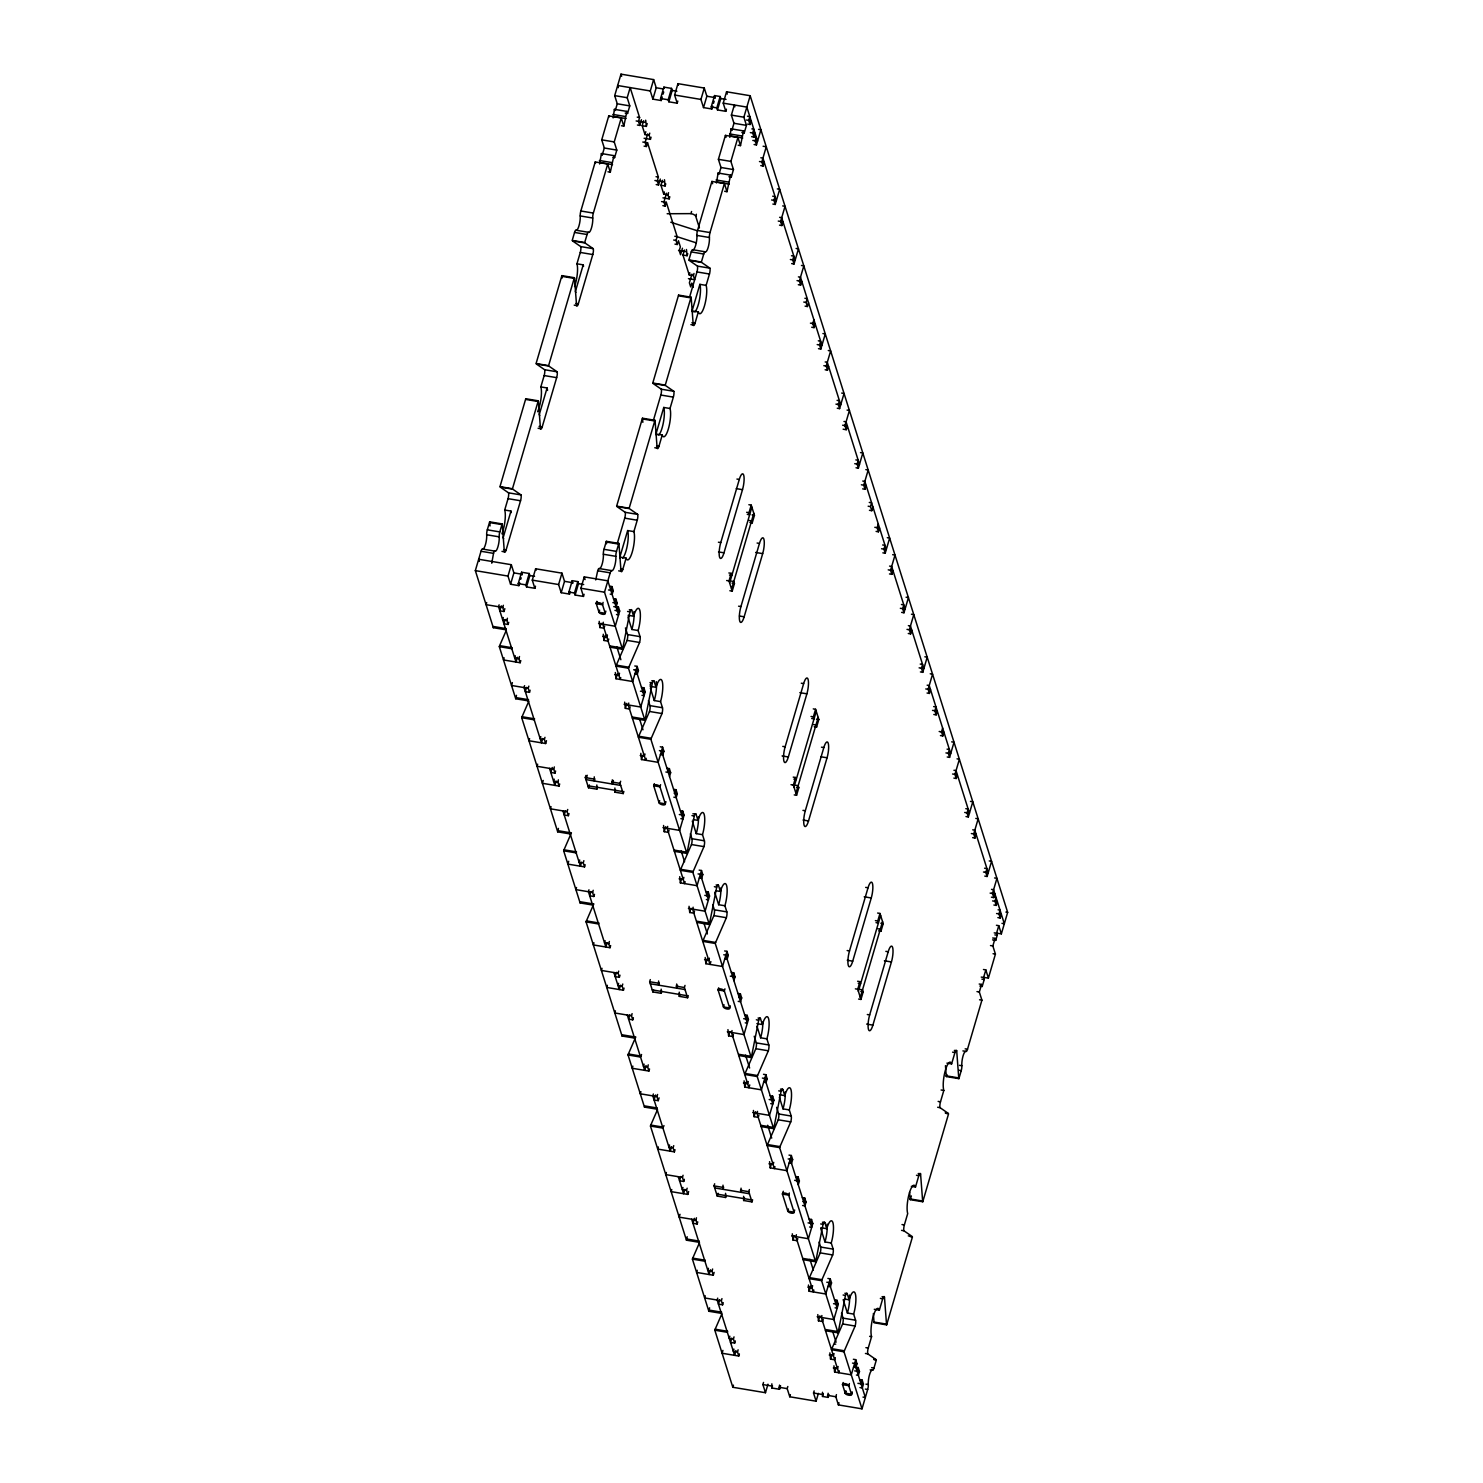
<?xml version="1.0" encoding="UTF-8"?>
<svg xmlns="http://www.w3.org/2000/svg" width="1483" height="1483" viewBox="0 0 1483 1483"><rect width="100%" height="100%" fill="white"/><g stroke="black" fill="none" stroke-linecap="round" stroke-linejoin="round"><path stroke-width="1.5" d="M516.028 697.603L528.523 699.698A4.375 1.075 -80.5 0 1 528.245 700.866L515.732 698.771A4.375 1.075 -80.5 0 0 516.028 697.603L516.473 695.342M557.997 830.684L570.492 832.779A4.375 1.075 -80.5 0 1 570.195 833.947L557.701 831.852A4.375 1.075 -80.5 0 0 557.997 830.684L558.442 828.422M622.804 648.09L610.292 646.013A4.356 1.075 -80.5 0 1 610.014 647.181L622.508 649.257A4.356 1.075 -80.5 0 0 622.804 648.09L629.941 611.849A4.356 1.075 -80.5 0 1 631.684 610.106L633.612 616.224L628.143 615.315M645.216 719.181L632.703 717.086A4.356 1.075 -80.5 0 1 632.425 718.254L644.92 720.349A4.356 1.075 -80.5 0 0 645.216 719.181L652.353 682.921A4.356 1.075 -80.5 0 1 654.096 681.179L656.042 687.315L650.166 686.332M687.167 852.262L674.672 850.167A4.356 1.075 -80.5 0 1 674.376 851.335L686.889 853.429A4.356 1.075 -80.5 0 0 687.167 852.262L694.304 816.002A4.356 1.075 -80.5 0 1 696.065 814.26L697.992 820.377L693.303 819.598M709.578 923.334L697.084 921.258A4.356 1.075 -80.5 0 1 696.788 922.426L709.3 924.502A4.356 1.075 -80.5 0 0 709.578 923.334L716.715 887.094A4.356 1.075 -80.5 0 1 718.476 885.351L720.404 891.468L715.714 890.69M686.74 1239.009L699.235 1241.104A4.375 1.075 -80.5 0 1 698.938 1242.272L686.444 1240.177A4.375 1.075 -80.5 0 0 686.74 1239.009L687.185 1236.748M751.547 1056.415L739.035 1054.339A4.356 1.075 -80.5 0 1 738.756 1055.507L751.251 1057.583A4.356 1.075 -80.5 0 0 751.547 1056.415L758.684 1020.174A4.356 1.075 -80.5 0 1 760.427 1018.413L762.373 1024.549L756.886 1023.641M709.152 1310.101L721.646 1312.177A4.375 1.075 -80.5 0 1 721.35 1313.345L708.855 1311.269A4.375 1.075 -80.5 0 0 709.152 1310.101L709.597 1307.821M773.959 1127.506L761.446 1125.412A4.356 1.075 -80.5 0 1 761.168 1126.579L773.663 1128.674A4.356 1.075 -80.5 0 0 773.959 1127.506L781.096 1091.247A4.356 1.075 -80.5 0 1 782.839 1089.504L784.785 1095.622L779.316 1094.714M815.91 1260.587L803.415 1258.492A4.356 1.075 -80.5 0 1 803.119 1259.66L815.631 1261.755A4.356 1.075 -80.5 0 0 815.91 1260.587L823.046 1224.328A4.356 1.075 -80.5 0 1 824.808 1222.585L826.735 1228.703L820.878 1227.739M838.321 1331.66L825.827 1329.584A4.356 1.075 -80.5 0 1 825.53 1330.752L838.043 1332.828A4.356 1.075 -80.5 0 0 838.321 1331.66L845.458 1295.419A4.356 1.075 -80.5 0 1 847.219 1293.677L849.147 1299.794L844.457 1299.015M493.32 627.698A4.375 1.075 -80.5 0 0 493.617 626.53L506.111 628.607A4.375 1.075 -80.5 0 1 505.833 629.774L493.32 627.698L475.339 570.621L481.011 551.268A4.356 1.075 -80.5 0 1 482.494 549.062M502.144 523.925L499.808 531.915A4.356 1.075 -80.5 0 0 499.196 536.846A8.713 2.169 -80.5 0 1 497.954 546.726A8.713 2.169 -80.5 0 1 494.988 551.138L482.494 549.062A8.713 2.169 -80.5 0 0 485.442 544.632A8.713 2.169 -80.5 0 0 486.684 534.77A4.356 1.075 -80.5 0 1 487.314 529.82L489.65 521.831L502.144 523.925A4.375 1.075 -80.5 0 1 502.292 524.667L504.331 551.769L501.996 551.379M525.761 398.723L499.975 486.646L512.469 488.741L538.273 400.818L525.761 398.723A4.375 1.075 -80.5 0 1 525.909 399.465L538.403 401.559L540.461 428.661L538.107 428.272M561.89 275.616L536.086 363.539L548.599 365.634L574.384 277.71L561.89 275.616A4.375 1.075 -80.5 0 1 562.02 276.357L562.15 278.044M574.551 232.442L572.216 240.431L584.71 242.526L587.064 234.518A4.356 1.075 -80.5 0 1 588.529 232.312A8.713 2.169 -80.5 0 0 591.495 227.9A8.713 2.169 -80.5 0 0 592.737 218.02A4.356 1.075 -80.5 0 1 593.348 213.089L607.733 164.038L595.239 161.944L580.854 210.994A4.356 1.075 -80.5 0 0 580.224 215.943A8.713 2.169 -80.5 0 1 578.982 225.805A8.713 2.169 -80.5 0 1 576.034 230.236A4.356 1.075 -80.5 0 0 574.551 232.442L587.064 234.518M602.209 155.122L604.304 148.003L601.727 139.847L608.753 115.896L621.247 117.991L623.824 126.148L621.488 125.758M615.315 110.428L617.262 103.791L614.704 95.635L620.988 74.15L653.632 79.6L656.209 87.775L652.872 99.139L661.214 100.529L662.252 96.97M599.614 163.964L601.431 153.546L613.925 155.641L614.574 157.68L613.017 157.42M613.128 117.898L614.407 109.334L626.901 111.41L627.55 113.468L625.196 113.06M501.921 533.824A15.256 3.782 -80.5 0 0 504.702 510.041L508.039 498.659A4.356 1.075 -80.5 0 0 508.521 492.838L500.197 487.073L512.71 489.168L521.015 494.914A4.356 1.075 -80.5 0 1 520.552 500.753L506.092 550.026A4.356 1.075 -80.5 0 1 504.331 551.769M537.606 411.718A15.256 3.782 -80.5 0 0 540.832 386.915L544.168 375.551A4.356 1.075 -80.5 0 0 544.632 369.73L536.327 363.965L548.821 366.06L557.145 371.807A4.356 1.075 -80.5 0 1 556.663 377.646L542.203 426.919A4.356 1.075 -80.5 0 1 540.461 428.661M574.57 286.516A15.256 3.782 -80.5 0 0 576.943 263.807L580.279 252.444A4.356 1.075 -80.5 0 0 580.761 246.604L572.438 240.858L584.951 242.952L593.256 248.699A4.356 1.075 -80.5 0 1 592.792 254.538L578.333 303.793A4.356 1.075 -80.5 0 1 576.572 305.554L574.236 305.164M494.988 551.138A4.356 1.075 -80.5 0 0 493.524 553.363L491.763 563.225M614.574 157.68L616.798 150.098L614.222 141.923L621.247 117.991M627.55 113.468L629.774 105.886L627.198 97.711L630.164 87.608L639.599 117.546L638.487 121.346L639.785 125.425L637.43 125.035M607.974 171.806L610.31 172.195L613.925 155.641M623.824 126.148L626.901 111.41M504.702 510.041L510.968 511.079L503.182 537.606A15.256 3.782 -80.5 0 0 503.645 538.681M540.832 386.915L547.079 387.971L539.293 414.498A15.256 3.782 -80.5 0 0 539.775 415.574M576.943 263.807L583.208 264.864L575.423 291.391A15.256 3.782 -80.5 0 0 575.886 292.466M486.684 602.524L486.072 604.656L502.737 607.437L504.016 611.515L499.845 610.829L501.31 605.861M499.122 604.842L498.566 606.751L515.991 662.03L517.382 657.303M639.785 125.425L641.453 119.734M519.717 582.8L518.883 585.637L510.56 584.246L507.983 576.071L511.32 564.708L478.675 559.258L479.343 561.39M652.872 99.139L650.296 90.964L653.632 79.6M644.085 138.29L650.425 139.346L649.128 135.268L644.975 134.564L642.176 125.721L643.641 120.735M502.737 607.437L503.349 605.305M642.176 125.721L646.347 126.407L645.68 120.197M510.56 584.246L513.897 572.883L511.32 564.708M504.016 611.515L504.85 608.679M646.347 126.407L647.181 123.571M503.275 617.54L502.644 619.672L506.815 620.376L508.094 624.454L503.923 623.75L505.184 619.486M644.975 134.564L645.809 131.727M647.645 133.915L645.142 142.442L646.421 146.52L644.085 146.131M506.815 620.376L507.427 618.244M649.128 135.268L649.758 133.136M518.883 585.637L518.234 583.598L521.571 572.234L529.227 573.495L529.857 575.552L526.521 586.916L534.862 588.306L535.493 586.174M646.421 146.52L647.533 142.739L642.806 142.053M661.214 100.529L660.565 98.49L663.902 87.126L671.539 88.387L672.188 90.426L668.852 101.808L677.193 103.198L677.805 101.066M520.755 579.241L521.182 577.814M522.016 574.978L521.571 572.234M663.086 94.133L663.717 92.002M508.094 624.454L508.725 622.322M650.425 139.346L651.056 137.215M504.127 657.822L503.497 659.954L520.162 662.734L520.793 660.602M526.521 586.916L525.89 584.877L529.227 573.495M668.852 101.808L668.203 99.769L671.539 88.387M534.862 588.306L532.286 580.131L535.623 568.768L561.946 573.161L564.522 581.336L561.186 592.699L569.528 594.09L570.158 591.958M677.193 103.198L674.617 95.023L677.953 83.66L704.277 88.053L706.853 96.228L703.517 107.592L711.859 108.982L712.693 106.146M515.342 655.82L514.712 657.951L518.883 658.656L520.162 662.734M647.533 142.739L658.378 177.107L657.266 180.889L658.545 184.967L656.209 184.578M518.883 658.656L519.495 656.524M512.376 682.625L511.542 685.48L528.208 688.26L529.505 692.339L525.334 691.634L526.576 687.37M658.545 184.967L660.287 179.054M662.938 197.851L669.204 198.889L667.906 194.811L663.735 194.106L660.955 185.264L662.419 180.296M660.955 185.264L665.125 185.968L664.458 179.74M665.125 185.968L665.737 183.836M663.735 194.106L664.365 191.974M666.497 193.216L663.921 201.985L665.2 206.063L662.864 205.674M667.906 194.811L668.536 192.679M665.2 206.063L666.312 202.281L661.566 201.595M524.593 685.665L524.037 687.556L541.48 742.853L542.741 738.515M669.204 198.889L669.815 196.757M528.208 688.26L528.838 686.128M561.186 592.699L558.609 584.543L561.946 573.161M703.517 107.592L700.94 99.435L704.277 88.053M529.505 692.339L530.117 690.207M569.528 594.09L568.879 592.051L572.216 580.687L577.832 581.614L578.481 583.672L575.144 595.035L583.468 596.426L584.098 594.294M711.859 108.982L711.21 106.943L714.546 95.579L720.163 96.506L720.812 98.545L717.475 109.927L725.799 111.318L726.429 109.186M572.66 583.431L572.216 580.687M713.527 103.309L714.139 101.178M714.973 98.323L714.546 95.579M529.598 738.627L528.986 740.759L545.651 743.539L546.486 740.703M674.987 244.12L677.323 244.51L676.044 240.431L677.156 236.65L666.312 202.281M575.144 595.035L574.496 592.996L577.832 581.614M717.475 109.927L716.827 107.888L720.163 96.506M677.323 244.51L678.435 240.728L680.363 246.845L679.251 250.646L680.549 254.724L682.458 248.236M583.468 596.426L580.91 588.25L584.246 576.887L607.845 580.835L618.578 614.852L616.502 614.518M667.165 213.737L690.948 213.626L691.579 211.494M725.799 111.318L723.222 103.143L726.559 91.779L750.176 95.728L1007.661 912.379L1001.359 933.845L994.222 932.863M540.813 736.643L540.183 738.775L544.354 739.461L545.651 743.539M688.427 278.656L694.674 279.712L693.395 275.616L689.224 274.93L682.94 255.02L684.404 250.052M699.42 227.974L695.768 216.37L696.38 214.238M682.94 255.02L687.111 255.725L686.444 249.496M544.354 739.461L544.984 737.329M537.643 764.153L537.031 766.285L553.697 769.065L554.976 773.144L550.805 772.458L552.269 767.49M687.111 255.725L687.741 253.593M618.671 570.862L621.025 571.252L618.967 544.15A4.375 1.075 -80.5 0 0 618.837 543.408L606.325 541.314L603.989 549.303A4.356 1.075 -80.5 0 0 603.359 554.253A8.713 2.169 -80.5 0 1 602.135 564.115A8.713 2.169 -80.5 0 1 599.169 568.545A4.356 1.075 -80.5 0 0 597.705 570.751L595.721 579.927M642.454 418.206L616.65 506.129L629.163 508.224L654.948 420.301L642.454 418.206A4.375 1.075 -80.5 0 1 642.584 418.947L642.843 422.34M678.565 295.098L652.78 383.022L665.274 385.117L691.078 297.193L678.565 295.098A4.375 1.075 -80.5 0 1 678.713 295.84L691.208 297.935L693.247 325.037L690.911 324.647M691.245 251.925L688.891 259.914L701.385 262.009L703.739 254.019A4.356 1.075 -80.5 0 1 705.222 251.813A8.713 2.169 -80.5 0 0 708.17 247.383A8.713 2.169 -80.5 0 0 709.412 237.502A4.356 1.075 -80.5 0 1 710.023 232.571L724.427 183.521L711.914 181.427L697.529 230.477A4.356 1.075 -80.5 0 0 696.899 235.426A8.713 2.169 -80.5 0 1 695.675 245.288A8.713 2.169 -80.5 0 1 692.709 249.719A4.356 1.075 -80.5 0 0 691.245 251.925L703.739 254.019M719.033 174.123L720.979 167.486L718.402 159.33L725.428 135.379L737.922 137.474L740.499 145.631L738.163 145.241M732.009 129.911L733.955 123.274L731.379 115.118L734.345 104.996L734.901 106.795M716.437 182.965L718.106 173.029L730.618 175.124L731.249 177.163L728.913 176.774M729.803 137.381L731.082 128.817L743.576 130.912L744.225 132.951L741.889 132.562M689.224 274.93L689.855 272.798M731.861 130.393L731.082 128.817M543.223 780.447L542.389 783.302L559.054 786.083L559.684 783.951M691.931 274.133L689.391 282.808L690.689 286.886L691.801 283.086L693.173 287.424M605.861 611.144L605.231 613.276A3.263 1.39 16.4 0 1 602.599 614.277A3.263 1.39 16.4 0 1 598.984 612.238L596.222 603.47L596.852 601.338M596.926 601.597L596.314 603.729L602.561 604.767L603.099 602.376M693.395 275.616L694.007 273.484M617.503 542.778L624.732 518.142A4.356 1.075 -80.5 0 0 625.196 512.321L616.891 506.556L629.385 508.65L637.69 514.397A4.356 1.075 -80.5 0 1 637.227 520.236L633.89 531.6A15.256 3.782 -80.5 0 1 632.259 552.01A15.256 3.782 -80.5 0 1 626.104 558.127L622.767 569.509A4.356 1.075 -80.5 0 1 621.025 571.252M653.614 419.67L660.843 395.034A4.356 1.075 -80.5 0 0 661.307 389.213L653.002 383.448L665.496 385.543L673.82 391.29A4.356 1.075 -80.5 0 1 673.356 397.129L670.019 408.492A15.256 3.782 -80.5 0 1 668.37 428.902A15.256 3.782 -80.5 0 1 662.234 435.02L658.897 446.402A4.356 1.075 -80.5 0 1 657.136 448.144L654.8 447.755M689.743 296.563L696.973 271.927A4.356 1.075 -80.5 0 0 697.436 266.106L689.113 260.341L701.626 262.435L709.931 268.182A4.356 1.075 -80.5 0 1 709.467 274.021L706.13 285.385A15.256 3.782 -80.5 0 1 704.499 305.795A15.256 3.782 -80.5 0 1 698.345 311.912L695.008 323.294A4.356 1.075 -80.5 0 1 693.247 325.037M622.508 649.257L604.508 592.199L610.199 572.846A4.356 1.075 -80.5 0 1 611.682 570.64A8.713 2.169 -80.5 0 0 614.629 566.209A8.713 2.169 -80.5 0 0 615.871 556.329A4.356 1.075 -80.5 0 1 616.483 551.398L618.837 543.408M731.249 177.163L733.473 169.581L730.897 161.406L737.922 137.474M744.225 132.951L746.45 125.369L743.873 117.194L750.176 95.728M599.614 610.106L598.984 612.238L605.231 613.276L602.469 604.508A2.503 1.057 16.4 0 0 601.505 603.581L600.708 603.192A3.819 1.613 16.4 0 0 597.093 602.673L596.685 602.765A2.503 1.057 16.4 0 0 596.222 603.47M553.697 769.065L554.327 766.933M604.656 626.086L604.026 628.217L599.855 627.531L599.206 621.321M554.976 773.144L555.606 771.012M724.649 191.288L726.985 191.696L730.618 175.124M740.499 145.631L743.576 130.912M554.234 779.168L553.604 781.3L557.775 782.004L559.054 786.083M620.339 558.164A15.256 3.782 -80.5 0 1 619.857 557.089L627.643 530.562L633.89 531.6M656.747 435.427A15.256 3.782 -80.5 0 1 655.987 433.981L663.754 407.454L670.019 408.492M692.858 312.32A15.256 3.782 -80.5 0 1 692.098 310.874L699.883 284.347L706.13 285.385M599.855 627.531L601.116 623.268M610.848 590.364L611.96 586.564L609.624 586.174M556.162 781.059L554.883 785.378L549.526 768.379M603.303 622.248L602.747 624.139L620.172 679.436L620.728 677.546M611.96 586.564L613.258 590.66L612.145 594.442L610.199 594.108M747.673 124.109L750.027 124.498L751.139 120.698L746.394 120.012M557.775 782.004L558.387 779.873M551.064 806.678L550.434 808.81L567.099 811.609L568.397 815.687L564.226 814.983L565.468 810.719M608.734 639.025L608.104 641.157L603.933 640.452L603.284 634.242M614.833 602.951L615.946 599.151L613.591 598.761M751.64 136.696L753.994 137.085L752.697 133.007L753.809 129.206L751.862 128.891M603.933 640.452L605.398 635.484M607.437 634.946L606.825 637.078L602.654 636.374M615.946 599.151L617.225 603.247L616.112 607.029L613.777 606.64M753.994 137.085L755.107 133.285L752.752 132.895M617.299 610.774L618.411 606.992L616.057 606.603M618.411 606.992L619.69 611.07L615.241 626.234L598.576 623.453M754.106 144.518L756.46 144.908L760.909 129.744L758.554 129.355M567.099 811.609L567.729 809.477M568.397 815.687L569.009 813.555M760.76 165.614L763.115 166.003L764.227 162.222L759.481 161.536M634.78 665.978L637.134 666.368L632.685 681.531L616.001 678.732L615.352 672.522M597.464 787.028L596.852 789.16L588.51 787.77L585.303 777.574L585.915 775.442M587.231 775.275L585.97 779.613L620.691 785.415M616.001 678.732L617.466 673.764M619.523 673.226L618.893 675.358L614.722 674.654M588.51 787.77L589.344 784.933M568.712 861.271L567.878 864.107L584.543 866.888L585.155 864.756M594.905 778.872L594.275 781.003L594.257 776.832M596.833 784.989L596.852 789.16M630.145 706.909L629.515 709.041L625.344 708.336L624.677 702.126M579.705 859.992L579.074 862.124L583.245 862.809L584.543 866.888M625.344 708.336L626.808 703.368M581.484 862.402L580.372 866.202L562.928 810.904M628.773 703.053L628.217 704.963L645.661 760.241L646.217 758.351M637.134 666.368L638.413 670.446L637.301 674.227L634.965 673.838M772.884 204.061L775.238 204.45L779.687 189.305L777.333 188.897M583.245 862.809L583.876 860.678M576.535 887.501L575.923 889.633L592.588 892.414L593.867 896.492L589.696 895.806L590.957 891.543M613.369 780.466L612.331 784.025L612.312 779.836M642.769 691.597L643.882 687.797L641.546 687.408M614.889 788.011L614.907 792.182L623.231 793.572L623.861 791.44M614.907 792.182L615.538 790.05M779.539 225.156L781.893 225.546L783.005 221.764L778.26 221.078M643.882 687.797L645.179 691.875L640.73 707.039L624.065 704.258M623.231 793.572L620.024 783.376L620.654 781.244M588.973 889.819L588.417 891.728L605.843 947.007L607.122 942.687M592.588 892.414L593.219 890.282M593.867 896.492L594.498 894.36M660.269 746.783L662.604 747.172L658.155 762.336L641.49 759.556L640.823 753.345M641.49 759.556L642.751 755.292M644.994 754.031L644.364 756.163L640.211 755.477M593.979 942.799L593.348 944.931L610.014 947.711L610.644 945.579M791.662 263.603L794.017 264.011L798.466 248.847L796.111 248.458M720.757 542.611L739.294 479.454A10.9 2.706 -80.5 0 1 743.687 475.079A10.9 2.706 -80.5 0 1 742.501 489.668L723.982 552.825A10.9 2.706 -80.5 0 1 719.589 557.2A10.9 2.706 -80.5 0 1 720.757 542.611L718.421 542.222M605.194 940.797L604.563 942.928L608.734 943.633L610.014 947.711M654.337 783.636L653.706 785.768L659.064 802.785A3.263 1.39 16.4 0 0 662.679 804.843A3.263 1.39 16.4 0 0 665.311 803.823L665.941 801.691M662.604 747.172L663.902 751.269L662.79 755.051L660.436 754.662M798.317 284.717L800.653 285.107L801.765 281.307L797.038 280.621M608.734 943.633L609.365 941.501M602.024 968.306L601.394 970.438L618.059 973.237L619.356 977.316L615.185 976.611L616.427 972.347M660.584 784.674L659.954 786.806L665.311 803.823L659.064 802.785L659.694 800.653M668.258 772.402L669.371 768.62L667.016 768.231M805.084 306.147L807.419 306.536L806.14 302.458L807.253 298.658L804.898 298.268M607.381 985.324L606.769 987.456L623.435 990.236L624.046 988.104M669.537 776.48L670.65 772.699L669.371 768.62M807.419 306.536L808.532 302.754M729.858 590.735L732.213 591.124L728.987 580.928L731.212 573.346L728.876 572.957M747.302 514.36L749.656 514.749L749.008 512.692L751.232 505.128L748.878 504.721M729.636 582.967L751.881 507.167M618.059 973.237L618.689 971.105M731.564 589.085L753.809 513.285M732.213 591.124L734.437 583.542L733.788 581.503L731.453 581.114M749.879 522.517L752.215 522.906L754.439 515.324L751.232 505.128M669.037 830.258L668.407 832.389L664.236 831.685L663.568 825.475M619.356 977.316L619.987 975.184M618.596 983.34L617.966 985.472L622.137 986.158L623.435 990.236M674.913 793.498L676.026 789.716L673.671 789.327M811.72 327.242L814.074 327.632L812.777 323.554L813.889 319.753M664.236 831.685L665.7 826.717M620.524 985.213L619.264 989.55L613.906 972.533M667.665 826.402L667.109 828.311L684.553 883.59L685.109 881.699M676.026 789.716L677.305 793.794L676.192 797.576L673.857 797.187M814.074 327.632L815.187 323.85L812.054 323.331M622.137 986.158L622.767 984.026M615.426 1010.85L614.815 1012.982L631.48 1015.762L632.759 1019.841L628.588 1019.155L629.849 1014.891M740.925 606.584L759.463 543.427A10.9 2.706 -80.5 0 1 763.856 539.052A10.9 2.706 -80.5 0 1 762.688 553.622L744.151 616.798A10.9 2.706 -80.5 0 1 739.757 621.173A10.9 2.706 -80.5 0 1 740.925 606.584L738.59 606.195M681.661 814.946L682.773 811.145L680.437 810.756M818.486 348.672L820.822 349.08L819.543 344.983L820.655 341.201L818.319 340.812M682.773 811.145L684.071 815.224L679.622 830.387L662.957 827.607M820.822 349.08L825.271 333.916L822.935 333.527M631.48 1015.762L632.11 1013.63M632.759 1019.841L633.389 1017.709M825.141 369.768L827.477 370.175L828.589 366.375L823.844 365.689M699.16 870.132L701.496 870.521L697.047 885.685L680.382 882.904L679.715 876.694M661.844 991.2L661.214 993.332L652.891 991.942L649.665 981.727L650.296 979.596M680.382 882.904L681.642 878.64M683.885 877.38L683.255 879.512L679.103 878.826M652.891 991.942L653.502 989.81M632.87 1066.147L632.24 1068.279L648.905 1071.06L649.535 1068.928M659.268 983.025L658.637 985.157L658.619 980.986M661.196 989.161L661.214 993.332M694.507 911.063L693.877 913.194L689.725 912.508L689.057 906.298M644.085 1064.145L643.455 1066.277L647.626 1066.981L648.905 1071.06M837.265 408.233L839.6 408.622L838.321 404.544L839.434 400.744L837.079 400.354M689.725 912.508L690.967 908.245M646.125 1065.628L644.734 1070.355L627.309 1015.076M693.154 907.225L692.598 909.116L710.023 964.413L710.858 961.577M701.496 870.521L702.794 874.599L701.681 878.399L699.327 878.01M839.6 408.622L844.049 393.458L841.714 393.069M647.626 1066.981L648.256 1064.85M640.916 1091.655L640.285 1093.787L656.95 1096.586L658.248 1100.664L654.077 1099.96L655.542 1094.992M677.527 985.342L676.693 988.179L676.674 984.008M707.15 895.751L708.262 891.969L705.908 891.58M843.141 429.199L846.255 429.718L844.976 425.64L849.425 410.476L847.071 410.087M679.251 992.164L679.27 996.354L687.611 997.744L688.242 995.612M679.27 996.354L679.9 994.222M846.255 429.718L847.368 425.918L844.253 425.399M708.262 891.969L709.541 896.047L705.092 911.211L688.427 908.43M687.611 997.744L684.386 987.53L685.016 985.398M653.354 1093.991L652.798 1095.881L670.223 1151.179L671.502 1146.841M656.95 1096.586L657.581 1094.454M658.248 1100.664L659.082 1097.828M724.631 950.955L726.985 951.345L722.536 966.508L705.871 963.709L705.204 957.499M705.871 963.709L707.317 958.741M709.375 958.203L708.744 960.335L704.573 959.631M658.341 1146.952L657.729 1149.084L674.394 1151.865L675.025 1149.733M856.043 467.775L858.379 468.165L862.828 453.001L860.492 452.612M785.137 746.783L803.656 683.607A10.9 2.706 -80.5 0 1 808.05 679.251A10.9 2.706 -80.5 0 1 806.882 693.822L788.344 756.979A10.9 2.706 -80.5 0 1 783.969 761.354A10.9 2.706 -80.5 0 1 785.137 746.783L782.783 746.394M669.556 1144.969L668.944 1147.101L673.097 1147.786L674.394 1151.865M862.68 488.871L865.034 489.26L863.736 485.182L868.185 470.018L865.85 469.629M718.699 987.808L718.069 989.94L723.444 1006.938A3.263 1.39 16.4 0 0 727.041 1008.996A3.263 1.39 16.4 0 0 729.692 1007.995L730.322 1005.863M726.985 951.345L728.264 955.423L727.152 959.204L724.816 958.815M865.034 489.26L866.146 485.479L863.792 485.089M673.097 1147.786L673.727 1145.655M666.386 1172.478L665.774 1174.61L682.44 1177.391L683.719 1181.469L679.566 1180.783L680.808 1176.52M724.946 988.846L724.334 990.978L729.692 1007.995L723.444 1006.938L724.075 1004.807M732.621 976.574L733.733 972.774L731.397 972.385M869.446 510.3L871.8 510.708L870.502 506.611L871.615 502.83L869.279 502.44M671.762 1189.496L671.132 1191.628L687.797 1194.408L688.631 1191.572M733.918 980.652L735.03 976.852L733.733 972.774M871.8 510.708L872.912 506.908M794.239 794.907L796.575 795.296L793.368 785.082L795.592 777.5L793.238 777.111M811.683 718.514L814.019 718.903L813.37 716.864L815.594 709.282L813.259 708.893M793.998 787.121L816.243 711.321M682.44 1177.391L683.07 1175.259M795.945 793.257L818.171 717.457M796.575 795.296L798.799 787.714L798.169 785.675L795.815 785.286M814.26 726.689L816.595 727.078L818.82 719.496L815.594 709.282M733.399 1034.411L732.769 1036.543L728.616 1035.857L727.949 1029.628M683.719 1181.469L684.349 1179.337M682.977 1187.494L682.347 1189.626L686.518 1190.33L687.797 1194.408M739.276 997.67L740.388 993.87L738.052 993.48M878.27 523.925L877.157 527.707L878.437 531.804L876.101 531.396M728.616 1035.857L729.858 1031.593M684.905 1189.385L683.626 1193.704L678.269 1176.705M732.046 1030.574L731.49 1032.465L748.915 1087.762L749.749 1084.926M740.388 993.87L741.685 997.948L740.573 1001.748L738.219 1001.359M878.437 531.804L879.549 528.004L874.803 527.318M686.518 1190.33L687.148 1188.198M680.011 1214.299L679.177 1217.135L695.842 1219.934L697.14 1224.013L692.969 1223.308L694.433 1218.34M805.306 810.756L823.825 747.58A10.9 2.706 -80.5 0 1 828.218 743.205A10.9 2.706 -80.5 0 1 827.051 757.794L808.513 820.952A10.9 2.706 -80.5 0 1 804.138 825.327A10.9 2.706 -80.5 0 1 805.306 810.756L802.952 810.367M746.042 1019.099L747.154 1015.317L744.8 1014.91M747.154 1015.317L748.433 1019.396L743.984 1034.559L727.319 1031.76M882.867 552.844L885.203 553.233L889.652 538.069L887.297 537.68M695.842 1219.934L696.472 1217.803M697.14 1224.013L697.751 1221.881M889.503 573.94L891.858 574.329L892.97 570.547L888.224 569.861M763.523 1074.304L765.877 1074.693L761.428 1089.838L744.763 1087.058L744.095 1080.847M726.225 1195.354L725.595 1197.485L717.253 1196.095L714.046 1185.899L714.658 1183.768M744.763 1087.058L746.209 1082.089M748.266 1081.552L747.636 1083.684L743.465 1082.979M717.253 1196.095L718.087 1193.259M697.232 1270.301L696.621 1272.433L713.286 1275.213L714.12 1272.377M723.648 1187.197L723.018 1189.329L723 1185.158M725.576 1193.314L725.595 1197.485M758.888 1115.235L758.258 1117.366L754.087 1116.662L753.42 1110.452M708.448 1268.317L707.836 1270.449L711.988 1271.135L713.286 1275.213M754.087 1116.662L755.551 1111.694M710.505 1269.782L709.115 1274.527L691.671 1219.23M757.516 1111.379L756.96 1113.288L774.404 1168.567L774.96 1166.676M765.877 1074.693L767.156 1078.771L766.044 1082.553L763.708 1082.164M901.627 612.386L903.981 612.776L908.43 597.612L906.076 597.223M711.988 1271.135L712.619 1269.003M705.278 1295.827L704.666 1297.959L721.331 1300.739L722.61 1304.818L718.439 1304.132L719.7 1299.868M741.704 1190.219L741.074 1192.351L741.055 1188.161M771.512 1099.923L772.624 1096.122L770.289 1095.733M743.632 1196.336L743.65 1200.507L751.992 1201.897L752.604 1199.766M743.65 1200.507L744.485 1197.671M908.282 633.482L910.636 633.871L911.748 630.09L907.003 629.404M772.624 1096.122L773.922 1100.201L769.473 1115.364L752.808 1112.584M717.716 1298.144L717.16 1300.053L734.604 1355.332L735.976 1350.605M751.992 1201.897L748.767 1191.683L749.397 1189.551M721.331 1300.739L721.961 1298.607M722.61 1304.818L723.241 1302.686M789.012 1155.109L791.347 1155.498L786.898 1170.662L770.233 1167.881L769.566 1161.671M770.233 1167.881L771.494 1163.617M773.737 1162.357L773.106 1164.489L768.954 1163.803M722.925 1350.401L722.091 1353.256L738.756 1356.037L739.387 1353.905M920.405 671.929L922.76 672.337L927.209 657.173L924.854 656.784M729.858 1336.202L729.228 1338.333L733.399 1339.019L734.678 1343.097L730.526 1342.412L731.768 1338.148M733.399 1339.019L734.029 1336.887M849.499 950.937L868.037 887.779A10.9 2.706 -80.5 0 1 872.43 883.405A10.9 2.706 -80.5 0 1 871.263 897.975L852.725 961.151A10.9 2.706 -80.5 0 1 848.332 965.526A10.9 2.706 -80.5 0 1 849.499 950.937L847.164 950.547M734.678 1343.097L735.308 1340.966M733.937 1349.122L733.306 1351.254L737.477 1351.958L738.756 1356.037M783.284 1191.257L782.449 1194.093L787.807 1211.11A3.263 1.39 16.4 0 0 791.421 1213.168A3.263 1.39 16.4 0 0 794.072 1212.149L794.684 1210.017M791.347 1155.498L792.645 1159.576L791.533 1163.376L789.178 1162.987M927.06 693.024L929.396 693.432L930.508 689.632L925.781 688.946M737.477 1351.958L738.108 1349.827M789.327 1192.999L788.696 1195.131L794.072 1212.149L787.807 1211.11L788.437 1208.979M767.972 1384.195L765.469 1392.722L732.824 1387.272L733.455 1385.141M795.759 1176.538L798.114 1176.946L797.001 1180.728L794.647 1180.338M798.28 1184.806L799.393 1181.024L798.114 1176.946M933.827 714.472L936.162 714.862L937.275 711.08L932.529 710.394M858.601 999.06L860.956 999.449L857.73 989.235L859.955 981.672L857.619 981.264M876.045 922.667L878.399 923.075L877.751 921.017L879.975 913.454L877.621 913.046M858.379 991.293L880.624 915.493M860.307 997.41L882.552 921.61M860.956 999.449L863.18 991.867L862.531 989.828L860.196 989.439M878.622 930.842L880.976 931.231L883.201 923.649L879.975 913.454M797.78 1238.583L797.15 1240.715L792.979 1240.01L792.311 1233.8M803.656 1201.823L804.768 1198.042L802.414 1197.652M940.463 735.568L942.817 735.957L941.52 731.879L942.632 728.079M792.979 1240.01L794.239 1235.747M796.408 1234.727L795.852 1236.618L813.296 1291.915L813.852 1290.025M804.768 1198.042L806.048 1202.12L804.935 1205.901L802.6 1205.512M942.817 735.957L943.929 732.176L940.797 731.638M869.668 1014.91L888.206 951.752A10.9 2.706 -80.5 0 1 892.599 947.377A10.9 2.706 -80.5 0 1 891.431 961.948L872.894 1025.124A10.9 2.706 -80.5 0 1 868.5 1029.499A10.9 2.706 -80.5 0 1 869.668 1014.91L867.333 1014.52M765.469 1392.722L762.892 1384.566L763.523 1382.434M810.404 1223.271L811.516 1219.471L809.18 1219.082M947.229 756.997L949.583 757.387L948.286 753.308L949.398 749.527L947.062 749.137M811.516 1219.471L812.814 1223.549L808.365 1238.713L791.7 1235.932M949.583 757.387L954.014 742.241L951.678 741.852M780.559 1385.715L779.502 1389.274L771.864 1387.995L771.846 1383.824M771.864 1387.995L772.495 1385.864M953.884 778.093L956.22 778.501L957.332 774.701L952.587 774.015M827.903 1278.457L830.239 1278.847L825.79 1294.01L809.125 1291.23L808.457 1285.02M779.502 1389.274L779.483 1385.103M809.125 1291.23L810.589 1286.243M812.628 1285.705L811.998 1287.837L807.846 1287.151M818.394 1393.371L816.095 1401.194L789.772 1396.782L787.195 1388.626L787.825 1386.494M789.772 1396.782L790.402 1394.65M823.25 1319.388L822.62 1321.52L818.468 1320.834L817.8 1314.605M966.008 816.558L968.343 816.948L967.064 812.851L968.177 809.069L965.822 808.68M818.468 1320.834L819.914 1315.847M821.897 1315.551L821.341 1317.442L838.766 1372.739L839.322 1370.848M830.239 1278.847L831.537 1282.925L830.424 1286.725L828.07 1286.336M968.343 816.948L972.792 801.784L970.457 801.395M834.651 1299.887L837.005 1300.294L835.893 1304.076L833.539 1303.687M972.663 837.654L974.998 838.043L976.111 834.243L971.365 833.557M837.005 1300.294L838.284 1304.373L833.835 1319.536L817.17 1316.737M816.095 1401.194L813.537 1393.019L814.148 1390.887M835.318 1357.668L834.688 1359.8L830.536 1359.114L829.868 1352.885M830.536 1359.114L831.778 1354.85M828.96 1394.539L828.126 1397.394L822.509 1396.448L822.49 1392.277M834.039 1353.59L833.409 1355.722L829.238 1355.017M822.509 1396.448L823.343 1393.612M853.374 1359.281L855.728 1359.67L851.279 1374.815L834.614 1372.035L833.947 1365.824M828.126 1397.394L828.107 1393.223M834.614 1372.035L835.856 1367.771M838.117 1366.529L837.487 1368.661L833.316 1367.956M984.786 876.101L987.122 876.49L985.843 872.412L986.955 868.612L984.601 868.222M987.122 876.49L991.571 861.326L989.235 860.937M873.969 1359.67L876.323 1360.059L873.969 1368.049A4.356 1.075 -80.5 0 1 872.505 1370.255A8.713 2.169 -80.5 0 0 869.539 1374.685A8.713 2.169 -80.5 0 0 868.296 1384.547A4.356 1.075 -80.5 0 1 867.685 1389.478L862.012 1408.85L838.396 1404.902L835.819 1396.745L836.449 1394.613M843.16 1382.508L842.529 1384.64L845.291 1393.408A2.503 1.057 16.4 0 0 846.274 1394.354L846.774 1394.613A3.819 1.613 16.4 0 0 850.426 1395.281L851.094 1395.151A2.503 1.057 16.4 0 0 851.557 1394.446L852.169 1392.315M838.396 1404.902L839.007 1402.77M845.829 1391.017L845.217 1393.149L851.464 1394.187L852.095 1392.055M845.291 1393.408L845.922 1391.276M991.441 897.196L993.777 897.586L992.498 893.508L996.928 878.344L994.592 877.955M849.407 1383.565L848.777 1385.697L851.539 1394.446M855.728 1359.67L857.007 1363.748L855.895 1367.53L853.559 1367.141M993.777 897.586L994.889 893.804L991.756 893.267M857.081 1371.274L858.194 1367.493L855.839 1367.104M858.194 1367.493L859.473 1371.571L858.36 1375.371L856.414 1375.038M993.907 905.019L996.242 905.409L997.355 901.627L992.609 900.941M946.21 1113.436L948.564 1113.844L922.76 1201.768L910.265 1199.673L911.359 1195.947M979.206 984.026L981.561 984.415L979.336 991.997L981.913 1000.172L967.509 1049.223A4.356 1.075 -80.5 0 1 966.045 1051.428A8.713 2.169 -80.5 0 0 963.079 1055.859A8.713 2.169 -80.5 0 0 961.837 1065.721A4.356 1.075 -80.5 0 1 961.225 1070.652L958.889 1078.66L946.376 1076.565L946.97 1074.545M873.747 1359.244L876.082 1359.633L867.777 1353.868A4.356 1.075 -80.5 0 1 868.241 1348.047L871.578 1336.665A15.256 3.782 -80.5 0 1 873.227 1316.255A15.256 3.782 -80.5 0 1 879.363 1310.138L882.7 1298.774A4.356 1.075 -80.5 0 1 884.461 1297.032L882.107 1296.643M908.3 1235.877L912.212 1236.525L903.889 1230.76A4.356 1.075 -80.5 0 1 904.37 1224.939L907.707 1213.557A15.256 3.782 -80.5 0 1 909.339 1193.148A15.256 3.782 -80.5 0 1 915.493 1187.03L918.811 1175.667A4.356 1.075 -80.5 0 1 920.572 1173.924L918.237 1173.516M945.209 1112.88L948.323 1113.418L940.018 1107.653A4.356 1.075 -80.5 0 1 940.482 1101.832L943.818 1090.45A15.256 3.782 -80.5 0 1 945.45 1070.04A15.256 3.782 -80.5 0 1 951.604 1063.923L954.941 1052.559A4.356 1.075 -80.5 0 1 956.702 1050.798L954.348 1050.409M861.048 1383.861L862.161 1380.08L859.825 1379.691M862.161 1380.08L863.44 1384.158L862.327 1387.958L859.992 1387.569M997.874 917.606L1000.209 917.996L1001.322 914.214L996.576 913.528M983.47 969.511L985.824 969.901L983.6 977.482L984.23 979.521L982.191 986.473L979.855 986.065M981.245 977.093L988.401 978.057L995.427 954.107L992.85 945.95L995.074 938.368L992.72 937.979M996.446 925.281L998.782 925.689L996.557 933.252L997.206 935.31L995.705 940.407L992.59 939.888M873.357 1313.567L874.006 1322.039A4.356 1.075 -80.5 0 0 874.136 1322.78L886.649 1324.875L912.434 1236.952L910.099 1236.562M515.732 698.771L499.308 646.644A4.356 1.075 -80.5 0 1 499.641 645.643L506.37 630.182M557.701 831.852L521.719 717.735A4.356 1.075 -80.5 0 1 522.053 716.734L528.782 701.255M644.92 720.349L628.477 668.221L615.983 666.127A4.375 1.075 -80.5 0 1 616.335 665.125L627.087 640.378A4.356 1.075 -80.5 0 0 627.55 634.557L625.455 627.921M628.477 668.221A4.375 1.075 -80.5 0 1 628.829 667.22L639.581 642.473A4.356 1.075 -80.5 0 0 640.063 636.633L638.135 630.516A15.256 3.782 -80.5 0 0 639.766 610.106A15.256 3.782 -80.5 0 0 633.612 616.224M580.113 902.943A4.375 1.075 -80.5 0 0 580.409 901.775L592.903 903.851A4.375 1.075 -80.5 0 1 592.607 905.019L580.113 902.943L563.67 850.816A4.356 1.075 -80.5 0 1 564.022 849.815L571.418 832.797M686.889 853.429L650.889 739.294L638.394 737.218A4.375 1.075 -80.5 0 1 638.747 736.217L649.498 711.469A4.356 1.075 -80.5 0 0 649.962 705.63L648.405 700.662M650.889 739.294A4.375 1.075 -80.5 0 1 651.241 738.312L662.011 713.545A4.356 1.075 -80.5 0 0 662.475 707.725L660.547 701.607A15.256 3.782 -80.5 0 0 662.178 681.179A15.256 3.782 -80.5 0 0 656.042 687.315M622.063 1036.024A4.375 1.075 -80.5 0 0 622.359 1034.837L634.854 1036.932A4.375 1.075 -80.5 0 1 634.576 1038.1L622.063 1036.024L586.082 921.888A4.356 1.075 -80.5 0 1 586.434 920.887L593.83 903.87M690.355 833.743L691.931 838.711A4.356 1.075 -80.5 0 1 691.467 844.55L680.697 869.298L693.21 871.374L703.962 846.626A4.356 1.075 -80.5 0 0 704.425 840.805L702.497 834.669A15.256 3.782 -80.5 0 0 704.128 814.26A15.256 3.782 -80.5 0 0 697.992 820.377M644.475 1107.097A4.375 1.075 -80.5 0 0 644.771 1105.929L657.284 1108.023A4.375 1.075 -80.5 0 1 656.988 1109.191L644.475 1107.097L628.051 1054.969A4.356 1.075 -80.5 0 1 628.384 1053.968L635.781 1036.951M628.051 1054.969L640.545 1057.064A4.356 1.075 -80.5 0 1 640.897 1056.063L641.564 1054.506M751.251 1057.583L715.269 943.466L702.775 941.371A4.375 1.075 -80.5 0 1 703.109 940.37L713.879 915.623A4.356 1.075 -80.5 0 0 714.343 909.802L712.767 904.815M715.269 943.466A4.375 1.075 -80.5 0 1 715.622 942.465L726.373 917.717A4.356 1.075 -80.5 0 0 726.837 911.878L724.909 905.761A15.256 3.782 -80.5 0 0 726.559 885.351A15.256 3.782 -80.5 0 0 720.404 891.468M686.444 1240.177L650.462 1126.06A4.356 1.075 -80.5 0 1 650.796 1125.059L657.525 1109.581M650.462 1126.06L662.957 1128.137A4.356 1.075 -80.5 0 1 663.309 1127.136L663.976 1125.597M773.663 1128.674L757.22 1076.547L744.726 1074.452A4.375 1.075 -80.5 0 1 745.078 1073.451L755.829 1048.703A4.356 1.075 -80.5 0 0 756.293 1042.883L754.217 1036.246M757.22 1076.547A4.375 1.075 -80.5 0 1 757.572 1075.546L768.342 1050.798A4.356 1.075 -80.5 0 0 768.806 1044.959L766.878 1038.841A15.256 3.782 -80.5 0 0 768.509 1018.432A15.256 3.782 -80.5 0 0 762.373 1024.549M708.855 1311.269L692.413 1259.123A4.356 1.075 -80.5 0 1 692.765 1258.14L699.494 1242.661M815.631 1261.755L779.632 1147.62L767.137 1145.543A4.375 1.075 -80.5 0 1 767.49 1144.542L778.241 1119.795A4.356 1.075 -80.5 0 0 778.705 1113.955L776.629 1107.319M779.632 1147.62A4.375 1.075 -80.5 0 1 779.984 1146.619L790.754 1121.871A4.356 1.075 -80.5 0 0 791.218 1116.05L789.29 1109.914A15.256 3.782 -80.5 0 0 790.921 1089.504A15.256 3.782 -80.5 0 0 784.785 1095.622M732.824 1387.272L714.825 1330.214A4.356 1.075 -80.5 0 1 715.177 1329.213L721.906 1313.753M838.043 1332.828L821.601 1280.7L809.106 1278.624A4.375 1.075 -80.5 0 1 809.44 1277.623L820.21 1252.875A4.356 1.075 -80.5 0 0 820.674 1247.036L819.098 1242.068M821.601 1280.7A4.375 1.075 -80.5 0 1 821.953 1279.699L832.704 1254.952A4.356 1.075 -80.5 0 0 833.168 1249.131L831.24 1242.995A15.256 3.782 -80.5 0 0 832.89 1222.585A15.256 3.782 -80.5 0 0 826.735 1228.703M862.012 1408.85L844.012 1351.792L831.518 1349.697A4.375 1.075 -80.5 0 1 831.852 1348.696L842.622 1323.948A4.356 1.075 -80.5 0 0 843.086 1318.127L841.51 1313.141M844.012 1351.792A4.375 1.075 -80.5 0 1 844.365 1350.791L855.116 1326.043A4.356 1.075 -80.5 0 0 855.58 1320.204L853.652 1314.086A15.256 3.782 -80.5 0 0 855.302 1293.677A15.256 3.782 -80.5 0 0 849.147 1299.794M656.209 87.775L663.513 88.98M672.188 90.426L676.878 91.223M706.853 96.228L715.195 97.618M720.812 98.545L726.021 99.417M650.296 90.964L617.651 85.513L618.337 87.645M674.617 95.023L700.94 99.435M723.222 103.143L746.839 107.091L757.572 141.126L752.826 140.44M660.565 98.49L668.203 99.769M711.21 106.943L716.827 107.888M747.506 116.23L749.842 116.619L748.73 120.401L750.027 124.498M614.704 95.635L627.198 97.711M731.379 115.118L743.873 117.194M617.262 103.791L629.774 105.886M733.955 123.274L746.45 125.369M750.361 132.617L752.697 133.007M637.264 117.157L639.599 117.546M753.939 136.64L756.274 137.029L755.162 140.829L756.46 144.908M612.905 114.432L625.4 116.527M729.58 133.933L742.093 136.01M613.554 116.49L626.048 118.566M730.229 135.973L742.723 138.049M636.151 120.957L638.487 121.346M638.802 121.291L645.049 122.329M763.115 146.242L766.266 146.761L761.817 161.925L763.115 166.003M760.835 157.773L762.929 158.125L776.351 200.668L771.605 199.983M601.727 139.847L614.222 141.923M718.402 159.33L730.897 161.406M604.304 148.003L616.798 150.098M720.979 167.486L733.473 169.581M599.392 160.498L611.886 162.574M716.067 179.981L728.579 182.075M600.04 162.537L612.535 164.632M716.715 182.02L729.21 184.114M656.042 176.699L658.378 177.107M772.717 196.201L775.053 196.59L773.941 200.372L775.238 204.45M654.93 180.5L663.828 181.871M782.709 205.915L785.045 206.304L780.596 221.468L781.893 225.546M779.632 217.334L781.708 217.686L795.129 260.211L790.383 259.525M580.854 210.994L593.348 213.089M697.529 230.477L710.023 232.571M580.224 215.943L592.737 218.02M696.899 235.426L709.412 237.502M674.802 236.26L677.156 236.65M791.496 255.743L793.831 256.133L792.719 259.914L794.017 264.011M673.69 240.042L676.044 240.431M801.469 265.457L803.823 265.865L799.374 281.01L800.653 285.107M576.034 230.236L588.529 232.312M692.709 249.719L705.222 251.795M678.528 250.423L685.832 251.628M798.41 276.876L800.486 277.228L821.934 345.279L819.858 344.927M580.761 246.604L593.256 248.699M697.436 266.106L709.931 268.182M580.279 252.444L592.792 254.538M696.973 271.927L709.467 274.021M803.786 302.069L806.14 302.458M562.02 276.357L574.533 278.452L576.572 305.554M810.441 323.164L812.777 323.554M692.098 310.874L698.345 311.912M575.979 303.403L578.333 303.793M691.894 322.756L695.008 323.294M817.207 344.594L819.543 344.983M828.293 350.526L830.647 350.933L826.198 366.079L827.477 370.175M825.197 361.945L827.31 362.297L840.713 404.822L837.598 404.303M835.967 404.136L838.321 404.544M544.632 369.73L557.145 371.807M661.307 389.213L673.82 391.29M843.994 421.487L846.089 421.839L859.491 464.383L854.746 463.697M544.168 375.551L556.663 377.646M660.843 395.034L673.356 397.129M842.622 425.232L844.976 425.64M642.584 418.947L655.097 421.042L657.136 448.144M855.858 459.897L858.212 460.286L857.1 464.086L858.379 468.165M655.987 433.981L662.234 435.02M539.089 426.381L542.203 426.919M656.543 446.012L658.897 446.402M862.772 481.048L864.849 481.382L886.315 549.452L881.569 548.766M861.401 484.793L863.736 485.182M736.94 479.065L739.294 479.454M868.167 506.222L870.502 506.611M736.254 488.611L742.501 489.668M746.653 512.302L749.008 512.692M752.103 514.935L754.439 515.324M749.23 520.477L751.584 520.867L752.215 522.906M882.682 544.965L885.036 545.355L883.924 549.155L885.203 553.233M892.673 554.698L895.009 555.087L890.56 570.251L891.858 574.329M508.521 492.838L521.015 494.914M625.196 512.321L637.69 514.397M508.039 498.659L520.552 500.753M624.732 518.142L637.227 520.236M757.109 543.038L759.463 543.427M889.578 566.098L891.672 566.45L905.093 608.994L900.348 608.308M755.644 552.455L762.688 553.622M718.514 551.917L723.982 552.825M489.65 521.831A4.375 1.075 -80.5 0 1 489.779 522.572L502.292 524.667M606.325 541.314A4.375 1.075 -80.5 0 1 606.473 542.055L618.967 544.15M487.314 529.82L499.808 531.915M603.989 549.303L616.483 551.398M729.506 574.996L731.861 575.385L731.212 573.346M486.684 534.77L499.196 536.846M603.359 554.253L615.871 556.329M619.857 557.089L626.104 558.127M901.46 604.508L903.796 604.916L902.684 608.697L903.981 612.776M726.651 580.52L728.987 580.928M732.083 583.153L734.437 583.542M911.452 614.24L913.788 614.629L909.339 629.793L910.636 633.871M503.757 549.637L506.092 550.026M620.432 569.12L622.767 569.509M599.169 568.545L611.682 570.621M481.011 551.268L493.524 553.363M597.705 570.751L610.199 572.846M908.375 625.659L910.451 626.011L923.872 668.536L919.126 667.851M513.897 572.883L522.22 574.273M529.857 575.552L534.547 576.331M564.522 581.336L572.864 582.726M578.481 583.672L583.69 584.524M608.512 589.974L613.258 590.66M475.339 570.621L507.983 576.071M532.286 580.131L558.609 584.543M580.91 588.25L604.508 592.199M739.461 616.02L744.151 616.798M518.234 583.598L525.89 584.877M568.879 592.051L574.496 592.996M612.868 602.617L617.225 603.247M629.348 609.698L631.684 610.106M627.587 611.459L629.941 611.849M614.944 610.384L619.69 611.07M920.239 664.069L922.574 664.458L921.462 668.24L922.76 672.337M930.23 673.783L932.566 674.19L928.117 689.335L929.396 693.432M627.939 616.965L631.869 629.478L638.135 630.516M627.55 634.557L640.063 636.633M927.153 685.202L929.229 685.554L950.696 753.605L948.601 753.253M627.087 640.378L639.581 642.473M801.321 683.218L803.656 683.607M933.641 706.594L935.995 706.983L934.883 710.783L936.162 714.862M799.856 692.654L806.882 693.822M499.641 645.643L512.154 647.737A4.356 1.075 -80.5 0 0 511.802 648.738L499.308 646.644M616.335 665.125L628.829 667.22M635.28 669.927L638.413 670.446M633.667 669.76L636.022 670.149L644.067 695.675L641.972 695.323M651.76 680.79L654.096 681.179M649.999 682.532L652.353 682.921M939.184 731.49L941.52 731.879M811.034 716.474L813.37 716.864M816.484 719.107L818.82 719.496M640.434 691.208L645.179 691.875M813.611 724.631L815.947 725.02L816.595 727.078M650.351 688.056L654.281 700.551L660.547 701.607M945.95 752.919L948.286 753.308M649.962 705.63L662.475 707.725M957.036 758.851L959.39 759.24L954.941 774.404L956.22 778.501M649.498 711.469L662.011 713.545M821.489 747.191L823.825 747.58M953.94 770.27L956.053 770.622L969.456 813.147L966.341 812.628M820.803 756.756L827.051 757.794M782.097 755.941L788.344 756.979M522.053 716.734L534.566 718.81A4.356 1.075 -80.5 0 0 534.214 719.811L521.719 717.735M638.747 736.217L651.241 738.312M659.416 750.62L663.902 751.269M793.887 779.15L796.223 779.539L795.592 777.5M964.71 812.462L967.064 812.851M791.014 784.692L793.368 785.082M796.464 787.325L798.799 787.714M975.814 818.412L978.168 818.801L973.719 833.965L974.998 838.043M665.904 772.013L670.65 772.699M972.737 829.813L974.832 830.165L988.234 872.708L985.083 872.171M585.303 777.574L593.626 778.964M611.682 781.967L620.024 783.376M674.172 793.275L677.305 793.794M803.044 820.043L808.513 820.952M587.898 785.749L622.619 791.533M692.932 813.741L696.065 814.26M691.968 815.613L694.304 816.002M679.325 814.538L684.071 815.224M680.864 818.672L682.959 819.024L661.492 750.973M983.489 872.023L985.843 872.412M692.301 821.119L696.25 833.631L702.497 834.669M691.931 838.711L704.425 840.805M991.515 889.374L993.61 889.707L1004.325 923.742L1001.989 923.353M990.143 893.118L992.498 893.508M691.467 844.55L703.962 846.626M993.721 897.141L996.075 897.549L994.963 901.33L996.242 905.409M865.683 887.39L868.037 887.779M998.078 909.802L1000.043 910.136L998.93 913.917L1000.209 917.996M1005.9 912.082L1007.661 912.379M864.218 896.807L871.263 897.975M564.022 849.815L576.516 851.891A4.356 1.075 -80.5 0 0 576.183 852.892L563.67 850.816M709.3 924.502L692.858 872.375L680.363 870.299A4.375 1.075 -80.5 0 1 680.697 869.298M698.048 873.932L702.794 874.599M716.122 884.962L718.476 885.351M714.38 886.704L716.715 887.094M994.871 934.902L997.206 935.31M875.396 920.628L877.751 921.017M880.846 923.26L883.201 923.649M704.796 895.361L709.541 896.047M990.496 945.561L992.85 945.95M706.353 899.495L708.429 899.829L700.384 874.321M877.973 928.803L880.327 929.192L880.976 931.231M714.713 892.21L718.662 904.723L724.909 905.761M993.072 953.717L995.427 954.107M714.343 909.802L726.837 911.878M713.879 915.623L726.373 917.717M885.852 951.363L888.206 951.752M884.387 960.78L891.431 961.948M981.894 979.132L984.23 979.521M847.256 960.242L852.725 961.151M586.434 920.887L598.928 922.982A4.356 1.075 -80.5 0 0 598.594 923.983L586.082 921.888M703.109 940.37L715.622 942.465M976.982 991.608L979.336 991.997M723.778 954.774L728.264 955.423M979.559 999.783L981.913 1000.172M858.249 983.322L860.603 983.711L859.955 981.672M855.394 988.846L857.73 989.235M860.826 991.478L863.18 991.867M730.285 976.166L735.03 976.852M649.665 981.727L658.007 983.118M676.063 986.139L684.386 987.53M739.331 997.558L741.685 997.948M650.333 983.785L685.072 989.569M866.647 1024.086L872.894 1025.124M652.279 989.903L687 995.705M965.173 1048.833L967.509 1049.223M962.912 1050.909L966.045 1051.428M758.091 1018.024L760.427 1018.413M952.587 1052.17L954.941 1052.559M756.33 1019.785L758.684 1020.174M743.687 1018.71L748.433 1019.396M745.245 1022.844L747.321 1023.177L725.873 955.126M946.914 1063.144L951.604 1063.923M959.501 1065.332L961.837 1065.721M958.889 1070.263L961.225 1070.652M756.96 1026.18L760.612 1037.785L766.878 1038.841M756.293 1042.883L768.806 1044.959M945.468 1065.665L946.247 1075.824L958.741 1077.919A4.356 1.075 -80.5 0 0 958.889 1078.66M755.829 1048.703L768.342 1050.798M941.093 1090.005L943.818 1090.45M938.146 1101.424L940.482 1101.832M628.384 1053.968L640.897 1056.063M745.078 1073.451L757.572 1075.546M764.82 1078.382L767.156 1078.771M937.664 1107.263L940.018 1107.653M762.41 1078.085L764.765 1078.475L772.81 1104.001L770.715 1103.649M780.503 1089.115L782.839 1089.504M778.742 1090.858L781.096 1091.247M769.176 1099.515L773.922 1100.201M779.372 1097.272L783.024 1108.876L789.29 1109.914M778.705 1113.955L791.218 1116.05M778.241 1119.795L790.754 1121.871M650.796 1125.059L663.309 1127.136M767.49 1144.542L779.984 1146.619M916.475 1175.277L918.811 1175.667M788.159 1158.946L792.645 1159.576M911.322 1186.344L915.493 1187.03M909.617 1192.165L910.117 1198.931L922.63 1201.026A4.356 1.075 -80.5 0 0 922.76 1201.768M797.057 1180.635L799.393 1181.024M714.046 1185.899L722.369 1187.29M740.425 1190.293L748.767 1191.683M802.933 1201.601L806.048 1202.12M714.713 1187.939L749.434 1193.741M902.016 1224.55L904.37 1224.939M716.641 1194.056L751.362 1199.858M901.553 1230.371L903.889 1230.76M822.453 1222.196L824.808 1222.585M820.711 1223.938L823.046 1224.328M808.068 1222.863L812.814 1223.549M809.607 1226.997L811.702 1227.349L790.235 1159.298M820.766 1228.554L824.993 1241.957L831.24 1242.995M820.674 1247.036L833.168 1249.131M820.21 1252.875L832.704 1254.952M692.765 1258.14L705.259 1260.216A4.356 1.075 -80.5 0 0 704.926 1261.217L692.413 1259.123M809.44 1277.623L821.953 1279.699M826.791 1282.239L831.537 1282.925M880.364 1298.385L882.7 1298.774M844.884 1293.269L847.219 1293.677M843.123 1295.03L845.458 1295.419M874.284 1309.304L879.363 1310.138M835.949 1303.983L838.284 1304.373M835.096 1307.821L837.172 1308.154L829.127 1282.647M843.178 1299.646L847.405 1313.048L853.652 1314.086M874.006 1322.039L886.5 1324.134A4.356 1.075 -80.5 0 0 886.649 1324.875M843.086 1318.127L855.58 1320.204M842.622 1323.948L855.116 1326.043M869.631 1336.35L871.578 1336.665M865.905 1347.658L868.241 1348.047M834.669 1344.006L835.708 1344.173M865.442 1353.478L867.777 1353.868M715.177 1329.213L727.671 1331.308A4.356 1.075 -80.5 0 0 727.337 1332.309L714.825 1330.214M831.852 1348.696L844.365 1350.791M852.521 1363.099L857.007 1363.748M871.633 1367.66L873.969 1368.049M870.15 1369.866L872.505 1370.255M854.727 1370.885L859.473 1371.571M865.961 1384.158L868.296 1384.547M857.916 1383.342L863.44 1384.158M865.349 1389.089L867.685 1389.478M862.995 1397.097L865.349 1397.487L854.616 1363.452M762.892 1384.566L771.216 1385.956M778.872 1387.235L787.195 1388.626M813.537 1393.019L821.86 1394.409M827.477 1395.355L835.819 1396.745M670.798 222.246L697.307 230.755M676.304 236.446L696.194 242.841M998.782 925.689L1001.359 933.845M995.074 938.368L995.705 940.407M726.559 91.779L727.282 94.078M725.428 135.379L726.04 137.289M985.824 969.901L988.401 978.057M981.561 984.415L982.191 986.473M724.427 183.521L726.985 191.696M718.106 173.029L718.514 174.308M711.914 181.427L712.637 183.725M677.953 83.66L678.435 85.198M663.902 87.126L664.273 88.257M620.988 74.15L621.674 76.282M614.407 109.334L614.759 110.484M608.753 115.896L609.105 117.046M607.733 164.038L610.31 172.195M601.431 153.546L601.876 154.955M595.239 161.944L595.591 163.093M616.835 646.885L620.876 659.713M639.599 719.088L642.973 729.803M681.198 851.001L684.571 861.716M703.98 923.26L707.354 933.956M745.56 1055.173L749.619 1068.02M767.675 1125.263L771.716 1138.128M809.94 1259.327L813.314 1270.041M832.704 1331.53L836.078 1342.208M584.246 576.887L585.081 579.575M535.623 568.768L536.105 570.306M956.702 1050.798L958.741 1077.919M920.572 1173.924L922.63 1201.026M884.461 1297.032L886.5 1324.134M606.473 542.055L606.603 543.76M489.779 522.572L490.039 525.964M690.948 213.626A4.356 1.854 16.4 0 1 695.768 216.37M574.384 277.71A4.375 1.075 -80.5 0 1 574.533 278.452M538.273 400.818A4.375 1.075 -80.5 0 1 538.403 401.559M583.208 264.864A15.256 3.782 -80.5 0 1 583.542 266.384M547.079 387.971A15.256 3.782 -80.5 0 1 547.542 390.437M510.968 511.079A15.256 3.782 -80.5 0 1 511.301 512.599M692.858 872.375A4.375 1.075 -80.5 0 1 693.21 871.374M720.849 887.872A15.256 3.782 -80.5 0 1 718.662 904.723M698.437 816.781A15.256 3.782 -80.5 0 1 696.25 833.631M785.23 1092.026A15.256 3.782 -80.5 0 1 783.024 1108.876M762.855 1022.139A15.256 3.782 -80.5 0 1 760.612 1037.785M849.518 1295.104A15.256 3.782 -80.5 0 1 847.405 1313.048M827.106 1224.031A15.256 3.782 -80.5 0 1 824.993 1241.957M946.376 1076.565A4.356 1.075 -80.5 0 1 946.247 1075.824M910.265 1199.673A4.356 1.075 -80.5 0 1 910.117 1198.931M691.078 297.193A4.375 1.075 -80.5 0 1 691.208 297.935M654.948 420.301A4.375 1.075 -80.5 0 1 655.097 421.042M627.643 530.562A15.256 3.782 -80.5 0 1 627.328 545.355A15.256 3.782 -80.5 0 1 622.6 558.257M663.754 407.454A15.256 3.782 -80.5 0 1 663.439 422.247A15.256 3.782 -80.5 0 1 658.712 435.149M699.883 284.347A15.256 3.782 -80.5 0 1 699.568 299.14A15.256 3.782 -80.5 0 1 694.823 312.042M656.265 681.661A15.256 3.782 -80.5 0 1 654.281 700.551M650.147 685.109A15.256 3.782 -80.5 0 1 650.536 683.96M633.982 611.534A15.256 3.782 -80.5 0 1 631.869 629.478M659.954 786.806L653.706 785.768A3.263 1.39 16.4 0 1 656.339 784.767A3.263 1.39 16.4 0 1 659.954 786.806M724.334 990.978L718.069 989.94A3.263 1.39 16.4 0 1 720.719 988.92A3.263 1.39 16.4 0 1 724.334 990.978M788.696 1195.131L782.449 1194.093A3.263 1.39 16.4 0 1 785.1 1193.092A3.263 1.39 16.4 0 1 788.696 1195.131M848.777 1385.697L842.529 1384.64A3.263 1.39 16.4 0 1 845.18 1383.639A3.263 1.39 16.4 0 1 848.777 1385.697"/></g></svg>
